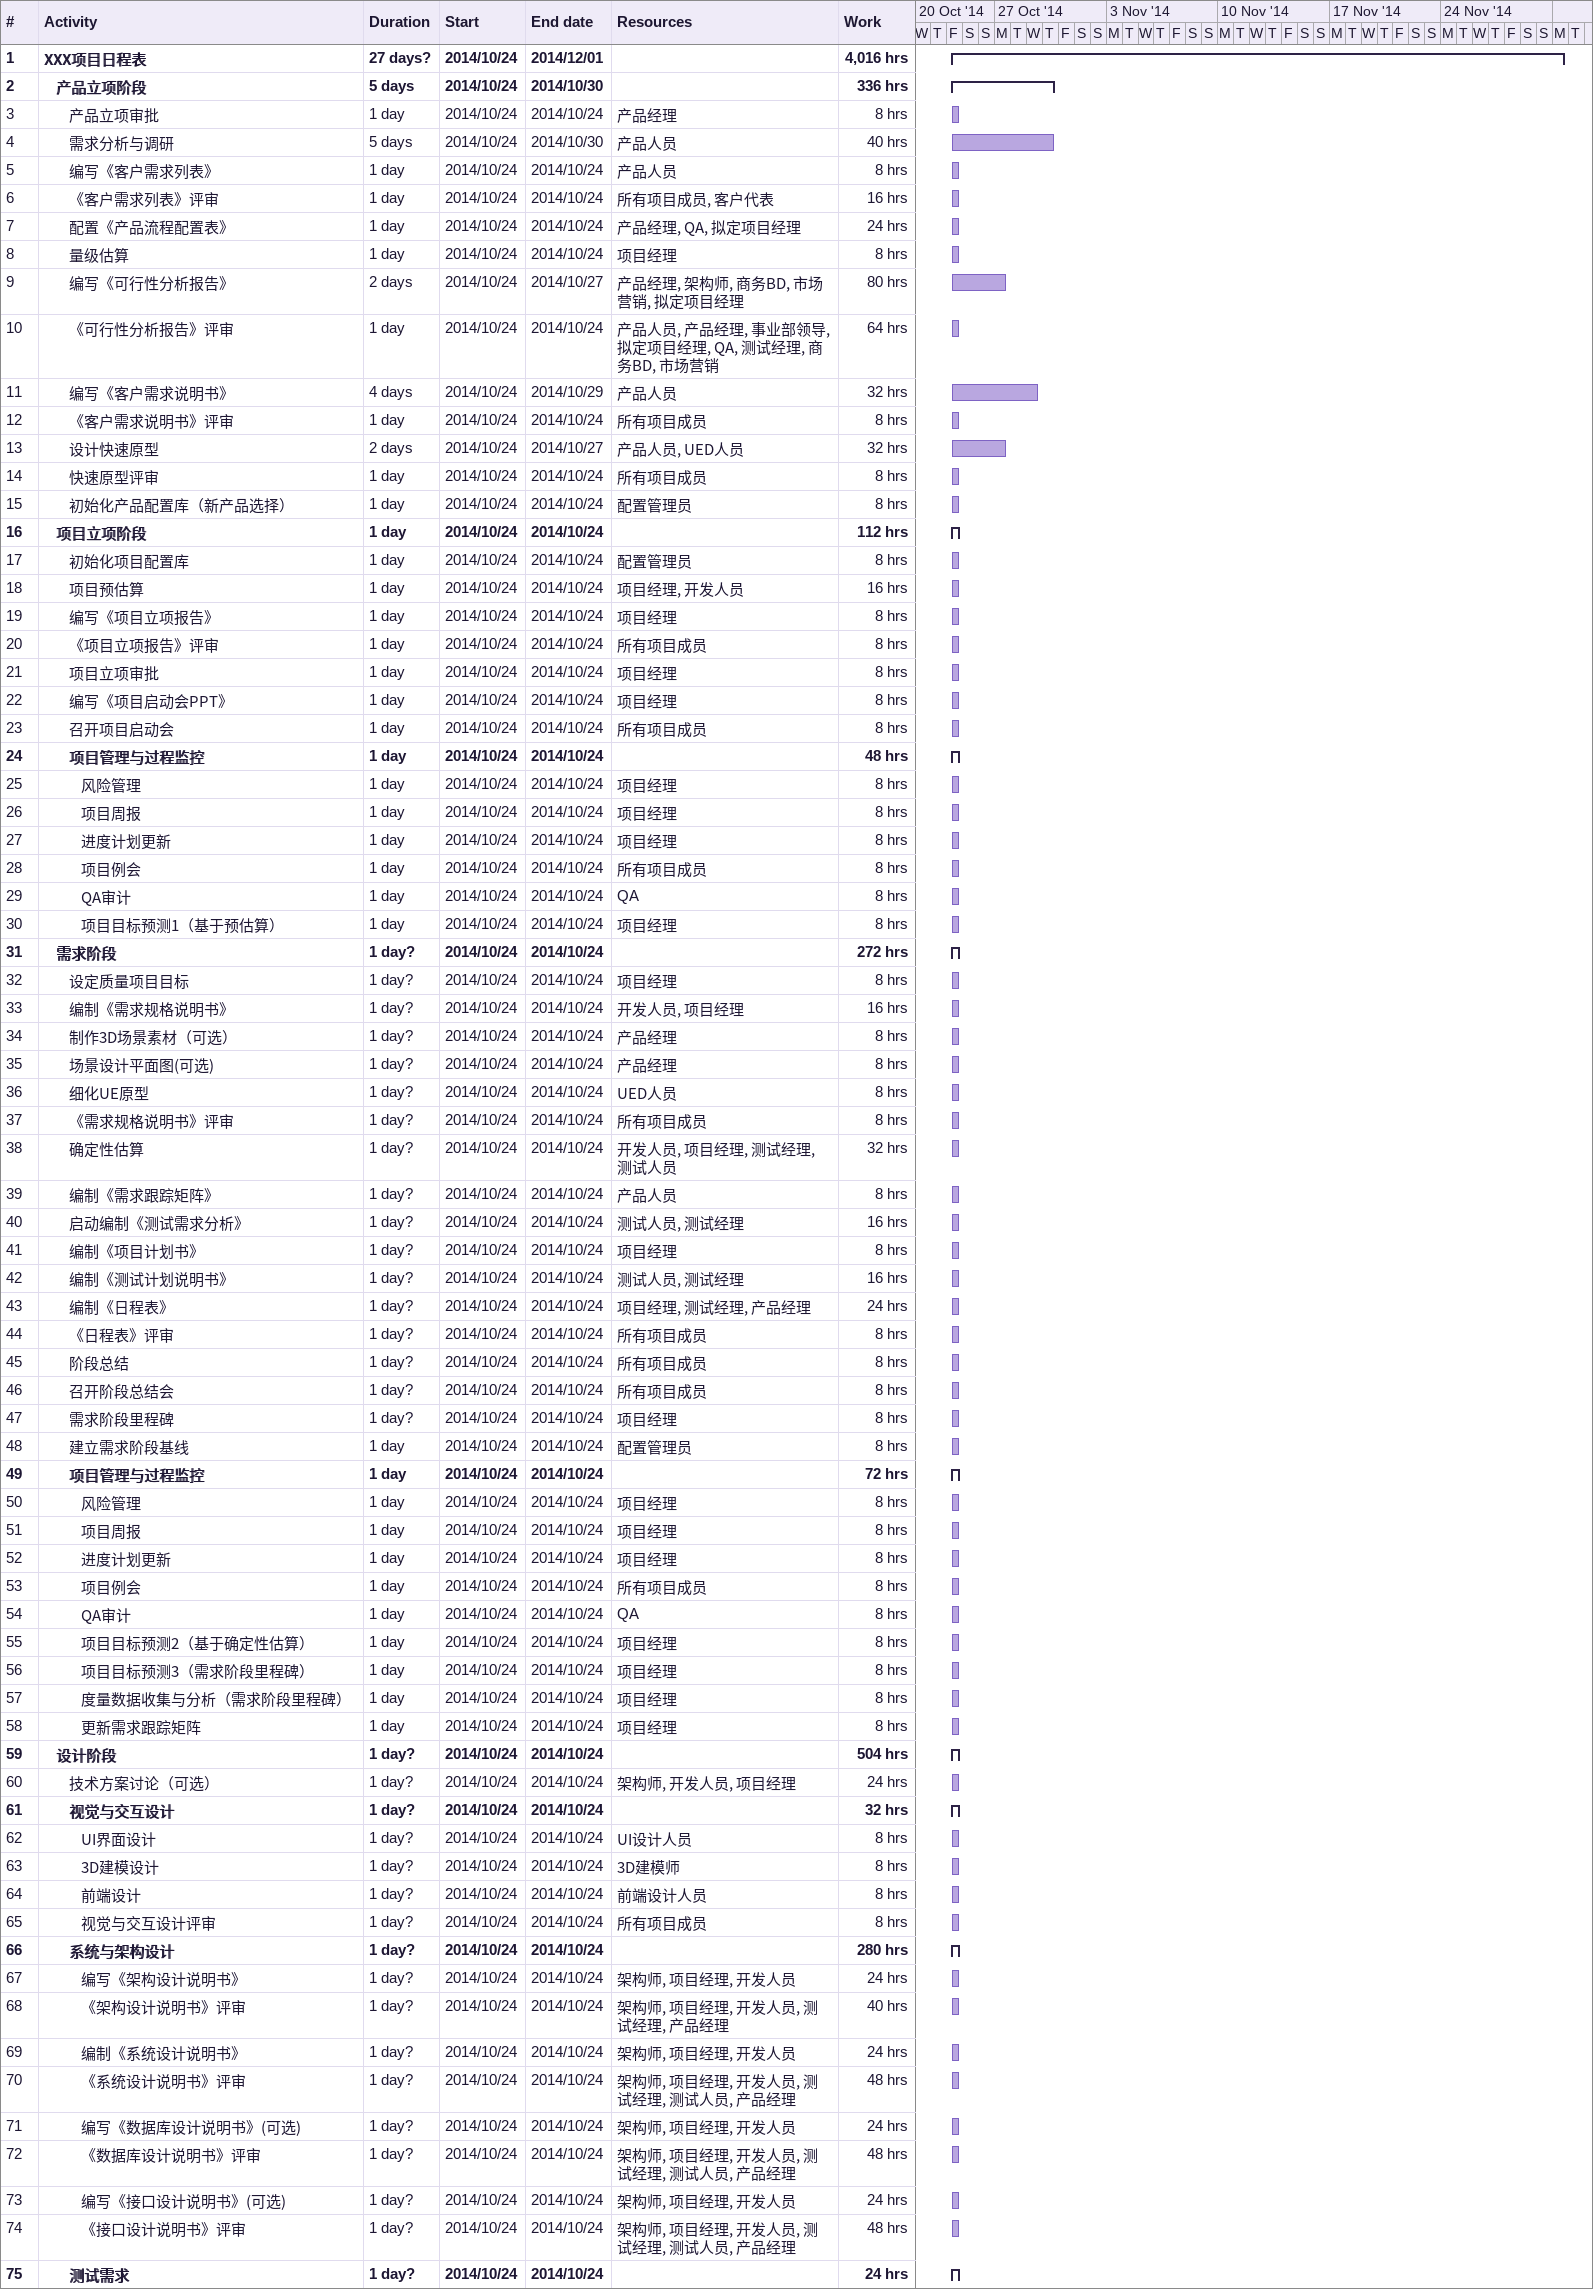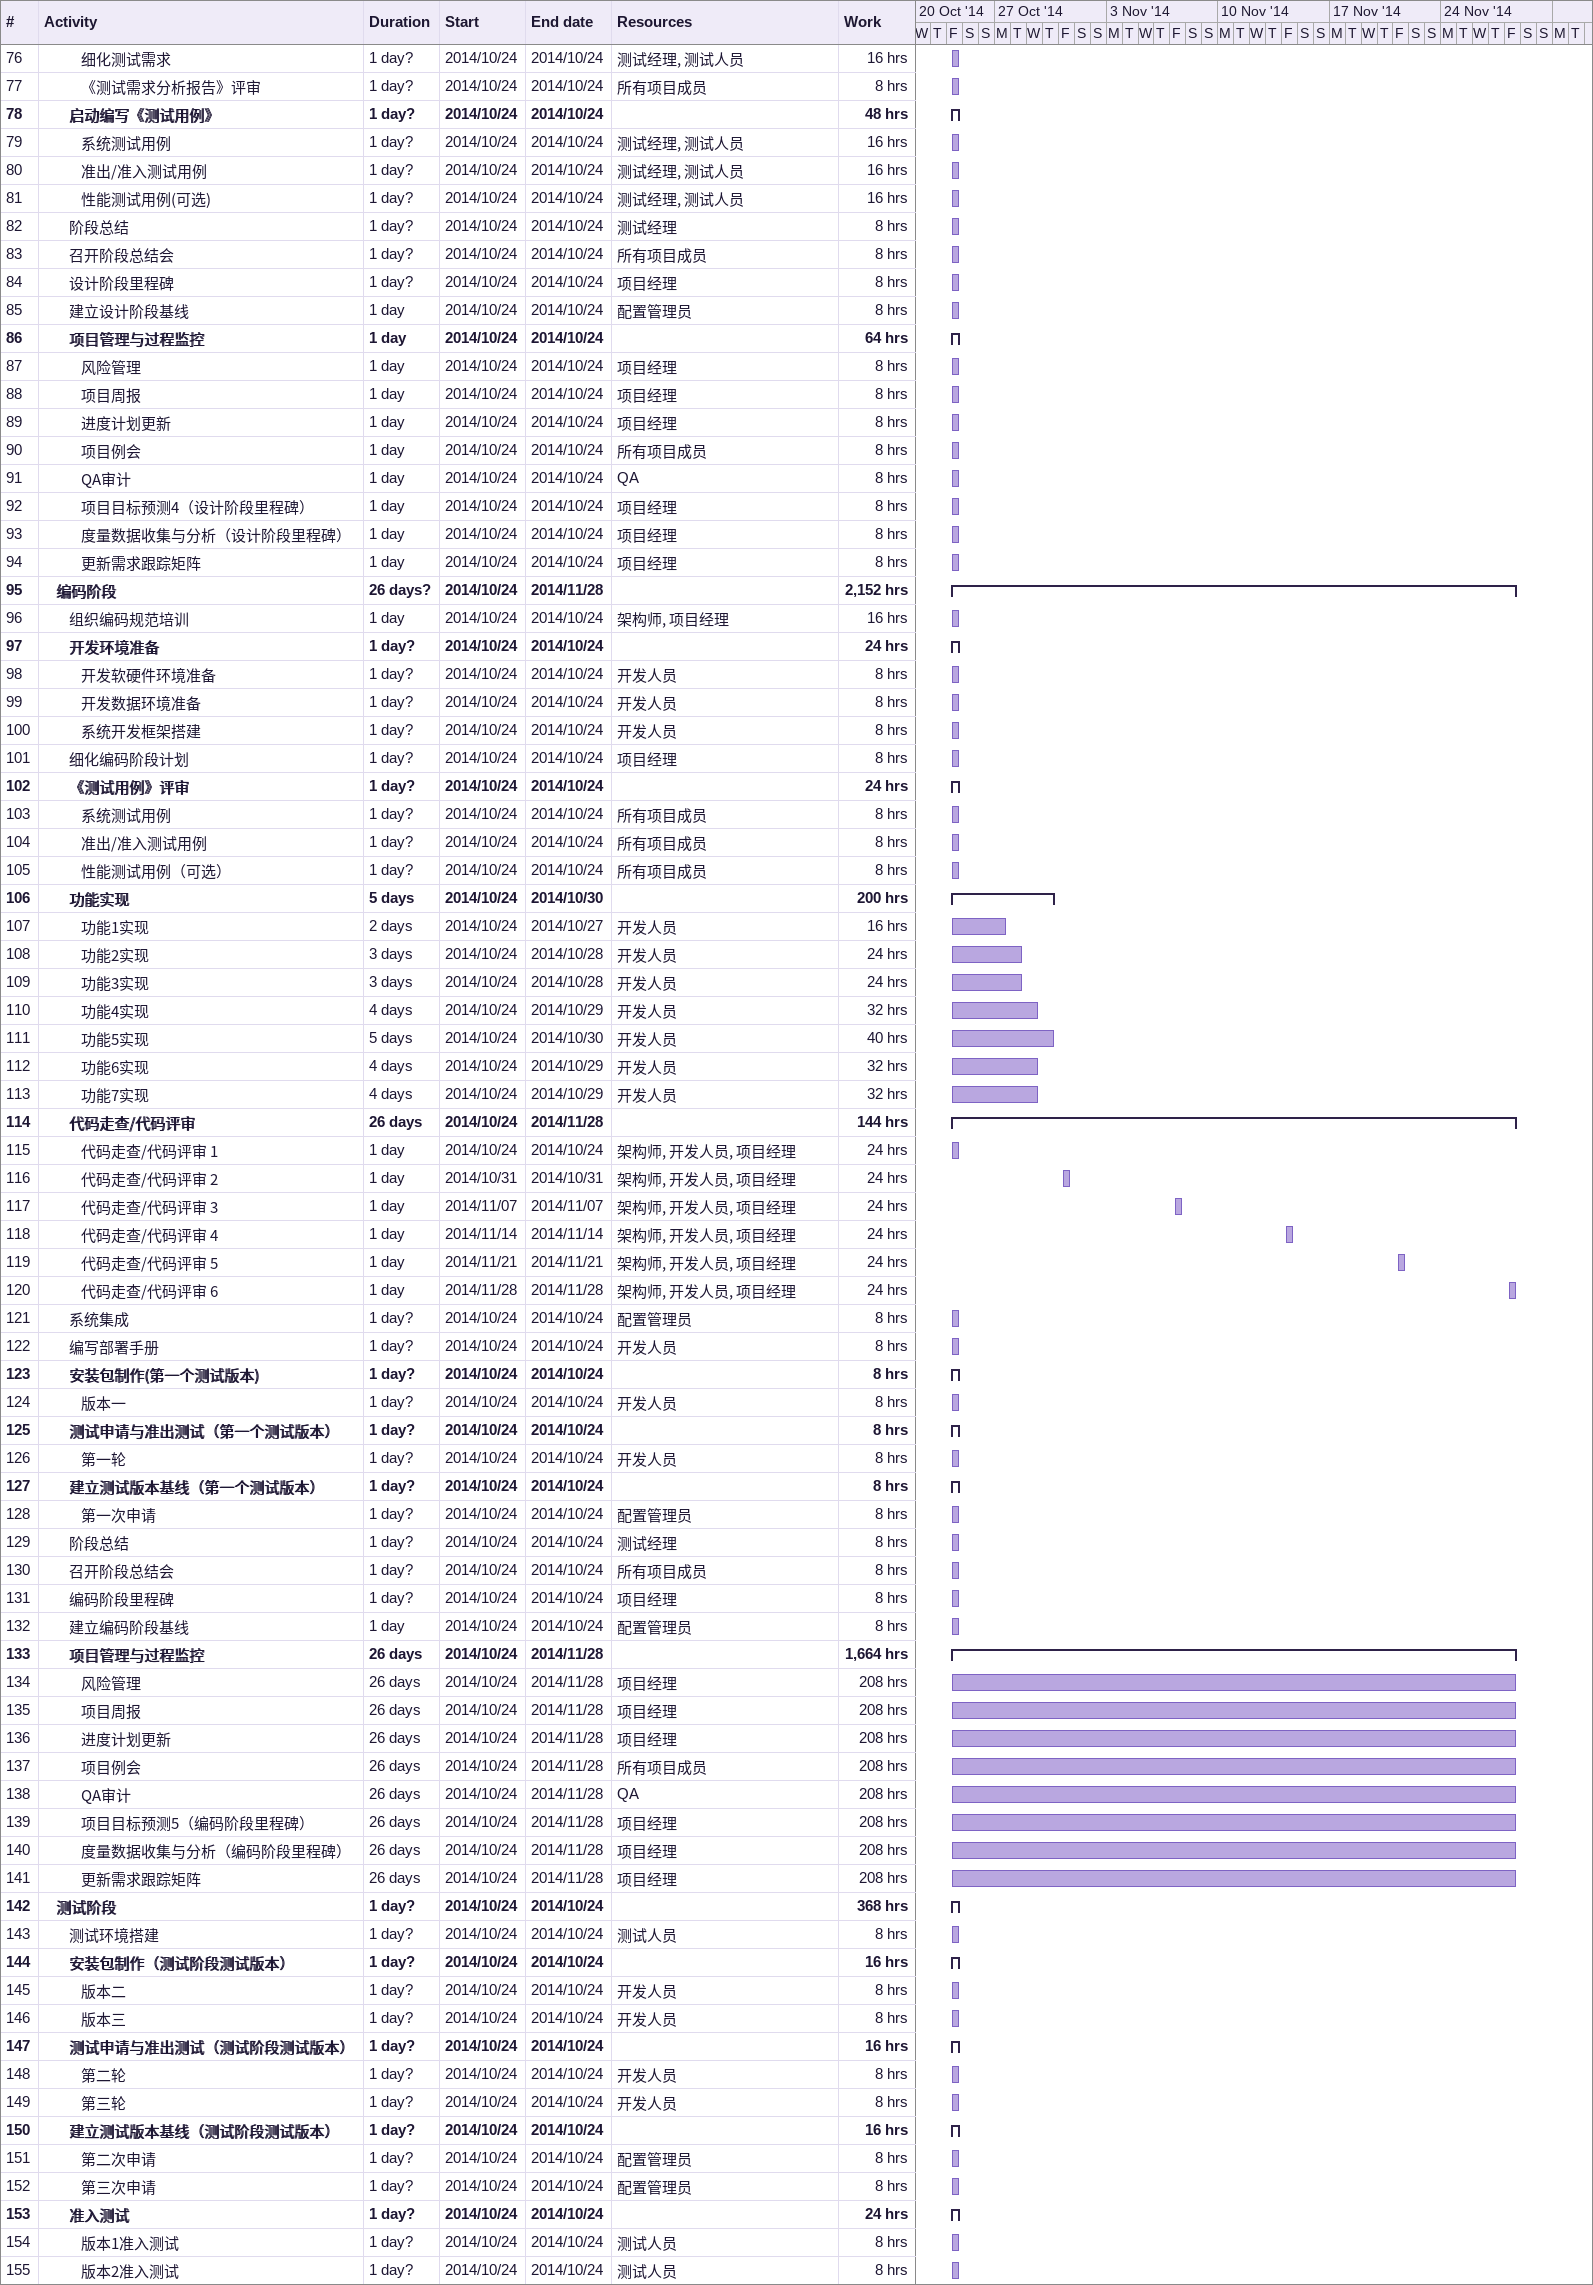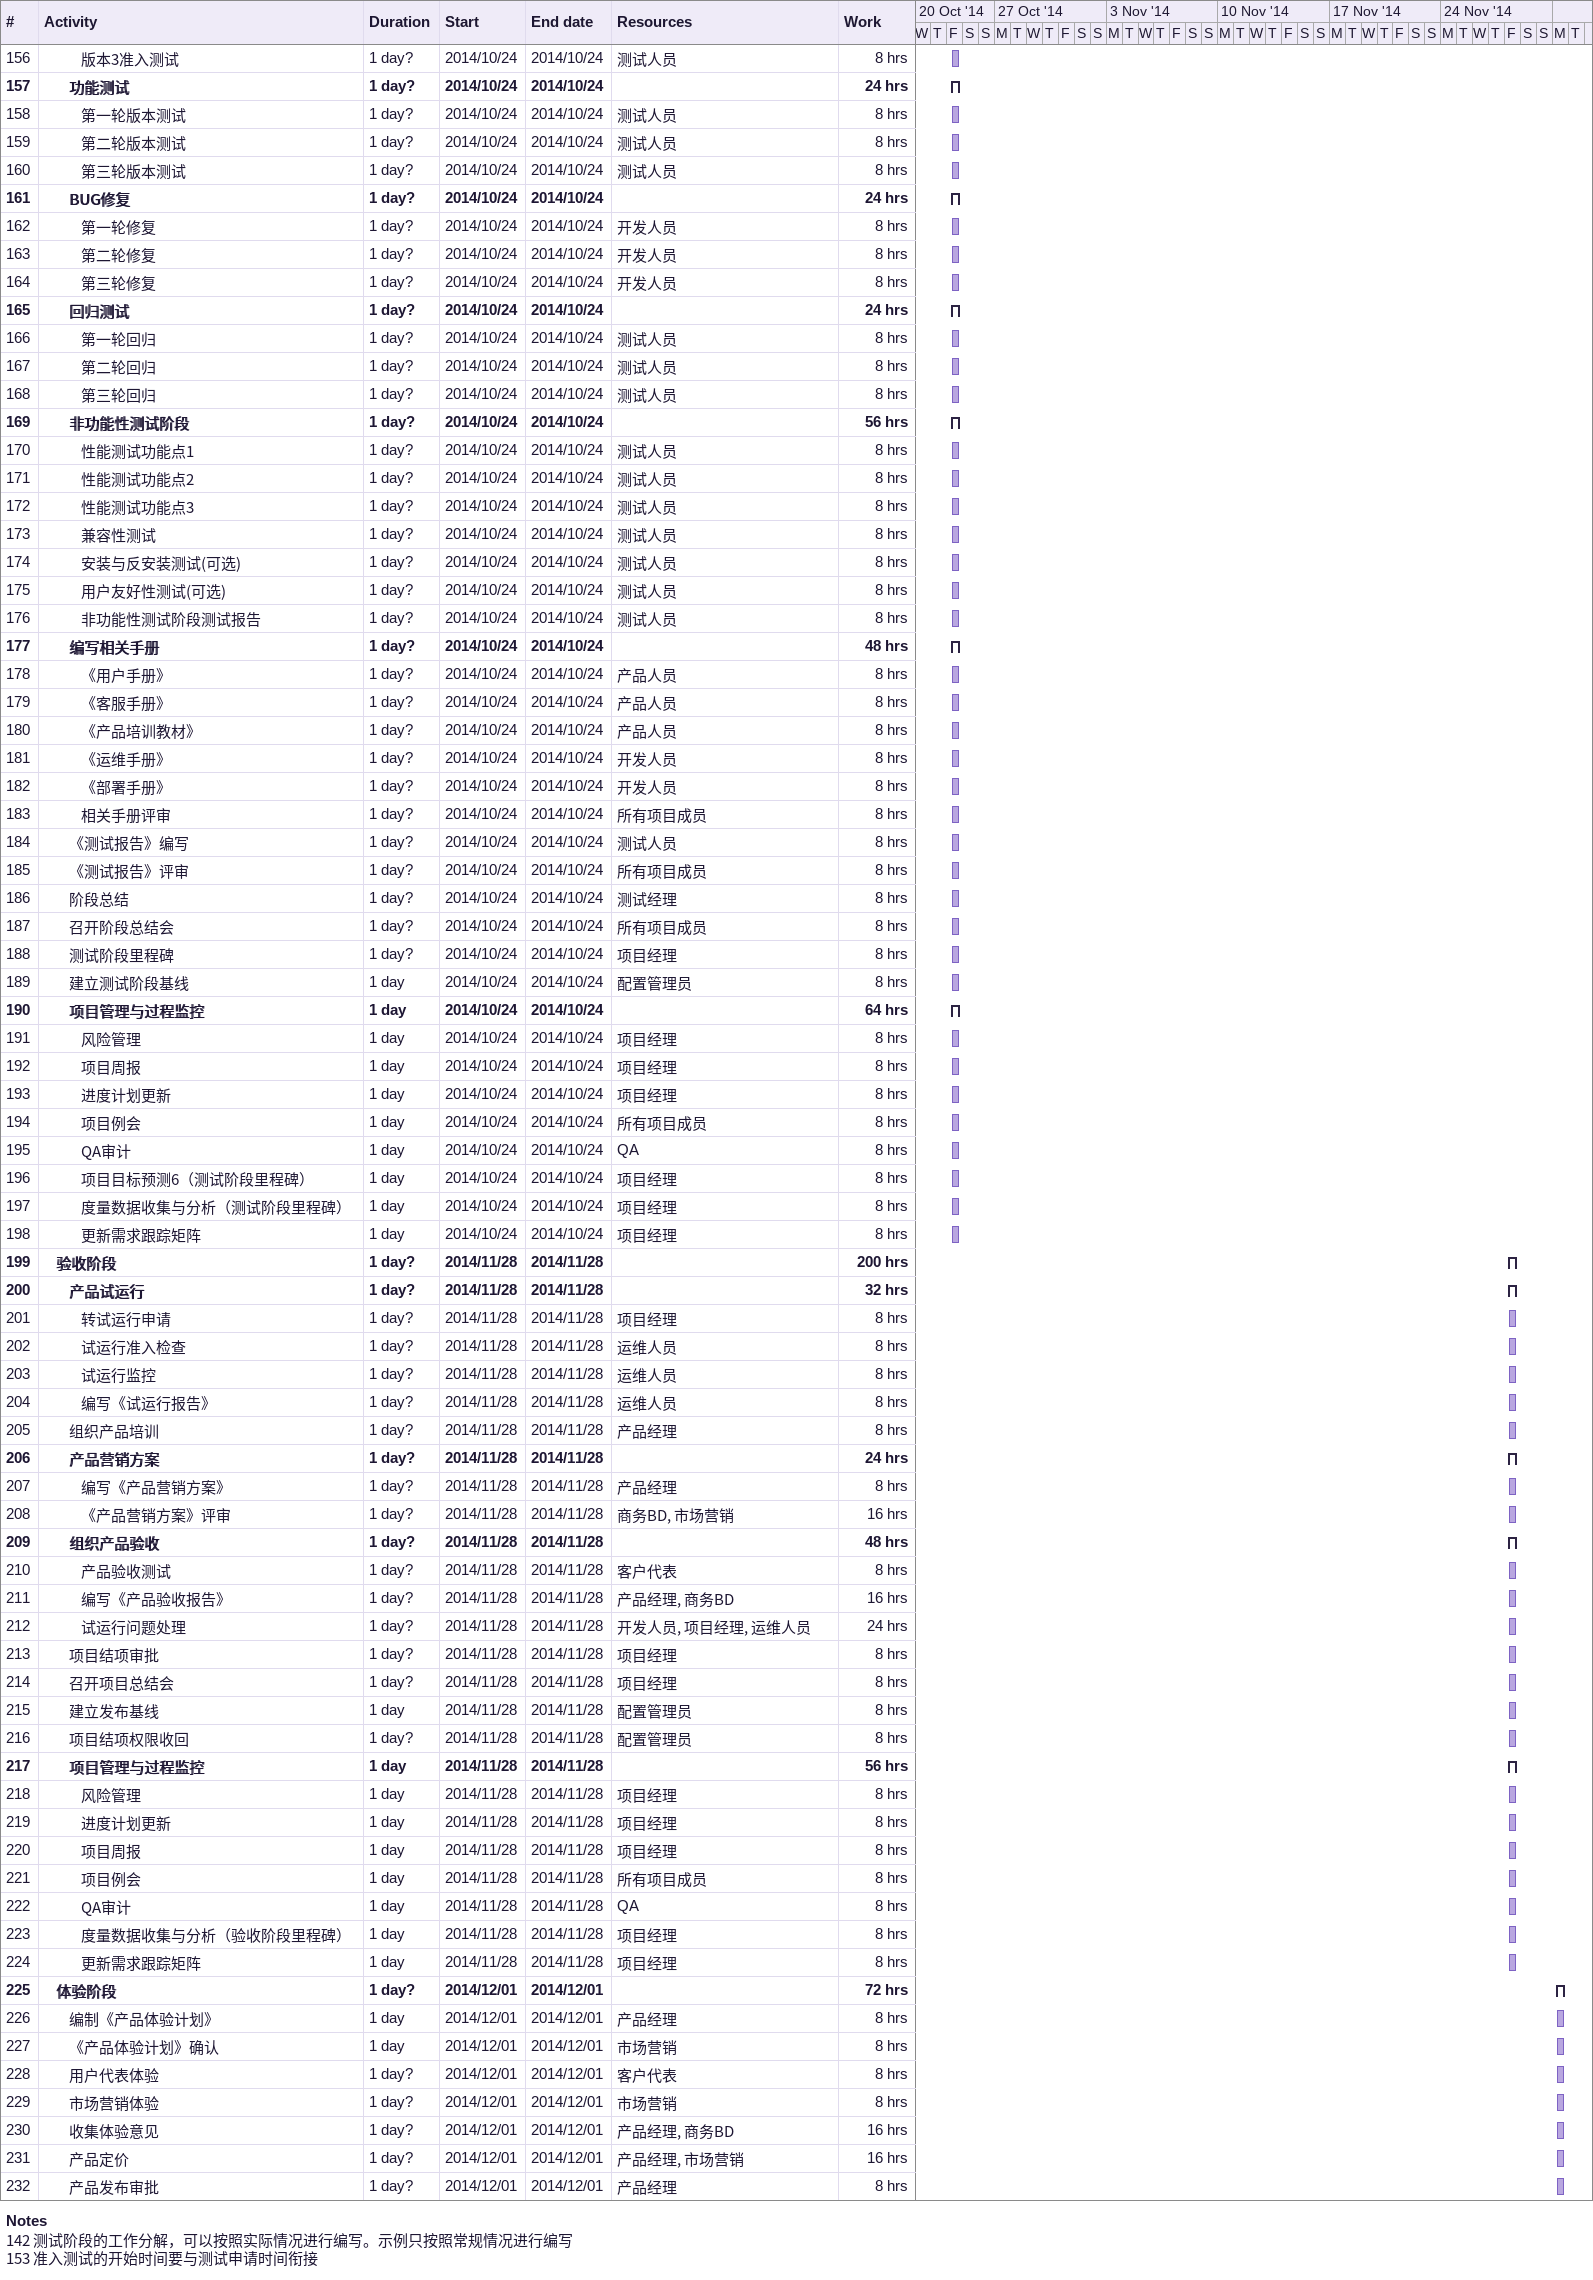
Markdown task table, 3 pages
| ID | Level | Task | Duration | Start | Finish | Resources | Work (h) |
|---|---|---|---|---|---|---|---|
| 1 | 1 | **XXX项目日程表** | 27d? | 2014-10-24 | 2014-12-01 |  | 4016 |
| 2 | 2 | **产品立项阶段** | 5d | 2014-10-24 | 2014-10-30 |  | 336 |
| 3 | 3 | 产品立项审批 | 1d | 2014-10-24 | 2014-10-24 | 产品经理 | 8 |
| 4 | 3 | 需求分析与调研 | 5d | 2014-10-24 | 2014-10-30 | 产品人员 | 40 |
| 5 | 3 | 编写《客户需求列表》 | 1d | 2014-10-24 | 2014-10-24 | 产品人员 | 8 |
| 6 | 3 | 《客户需求列表》评审 | 1d | 2014-10-24 | 2014-10-24 | 所有项目成员, 客户代表 | 16 |
| 7 | 3 | 配置《产品流程配置表》 | 1d | 2014-10-24 | 2014-10-24 | 产品经理, QA, 拟定项目经理 | 24 |
| 8 | 3 | 量级估算 | 1d | 2014-10-24 | 2014-10-24 | 项目经理 | 8 |
| 9 | 3 | 编写《可行性分析报告》 | 2d | 2014-10-24 | 2014-10-27 | 产品经理, 架构师, 商务BD, 市场营销, 拟定项目经理 | 80 |
| 10 | 3 | 《可行性分析报告》评审 | 1d | 2014-10-24 | 2014-10-24 | 产品人员, 产品经理, 事业部领导, 拟定项目经理, QA, 测试经理, 商务BD, 市场营销 | 64 |
| 11 | 3 | 编写《客户需求说明书》 | 4d | 2014-10-24 | 2014-10-29 | 产品人员 | 32 |
| 12 | 3 | 《客户需求说明书》评审 | 1d | 2014-10-24 | 2014-10-24 | 所有项目成员 | 8 |
| 13 | 3 | 设计快速原型 | 2d | 2014-10-24 | 2014-10-27 | 产品人员, UED人员 | 32 |
| 14 | 3 | 快速原型评审 | 1d | 2014-10-24 | 2014-10-24 | 所有项目成员 | 8 |
| 15 | 3 | 初始化产品配置库（新产品选择） | 1d | 2014-10-24 | 2014-10-24 | 配置管理员 | 8 |
| 16 | 2 | **项目立项阶段** | 1d | 2014-10-24 | 2014-10-24 |  | 112 |
| 17 | 3 | 初始化项目配置库 | 1d | 2014-10-24 | 2014-10-24 | 配置管理员 | 8 |
| 18 | 3 | 项目预估算 | 1d | 2014-10-24 | 2014-10-24 | 项目经理, 开发人员 | 16 |
| 19 | 3 | 编写《项目立项报告》 | 1d | 2014-10-24 | 2014-10-24 | 项目经理 | 8 |
| 20 | 3 | 《项目立项报告》评审 | 1d | 2014-10-24 | 2014-10-24 | 所有项目成员 | 8 |
| 21 | 3 | 项目立项审批 | 1d | 2014-10-24 | 2014-10-24 | 项目经理 | 8 |
| 22 | 3 | 编写《项目启动会PPT》 | 1d | 2014-10-24 | 2014-10-24 | 项目经理 | 8 |
| 23 | 3 | 召开项目启动会 | 1d | 2014-10-24 | 2014-10-24 | 所有项目成员 | 8 |
| 24 | 3 | **项目管理与过程监控** | 1d | 2014-10-24 | 2014-10-24 |  | 48 |
| 25 | 4 | 风险管理 | 1d | 2014-10-24 | 2014-10-24 | 项目经理 | 8 |
| 26 | 4 | 项目周报 | 1d | 2014-10-24 | 2014-10-24 | 项目经理 | 8 |
| 27 | 4 | 进度计划更新 | 1d | 2014-10-24 | 2014-10-24 | 项目经理 | 8 |
| 28 | 4 | 项目例会 | 1d | 2014-10-24 | 2014-10-24 | 所有项目成员 | 8 |
| 29 | 4 | QA审计 | 1d | 2014-10-24 | 2014-10-24 | QA | 8 |
| 30 | 4 | 项目目标预测1（基于预估算） | 1d | 2014-10-24 | 2014-10-24 | 项目经理 | 8 |
| 31 | 2 | **需求阶段** | 1d? | 2014-10-24 | 2014-10-24 |  | 272 |
| 32 | 3 | 设定质量项目目标 | 1d? | 2014-10-24 | 2014-10-24 | 项目经理 | 8 |
| 33 | 3 | 编制《需求规格说明书》 | 1d? | 2014-10-24 | 2014-10-24 | 开发人员, 项目经理 | 16 |
| 34 | 3 | 制作3D场景素材（可选） | 1d? | 2014-10-24 | 2014-10-24 | 产品经理 | 8 |
| 35 | 3 | 场景设计平面图(可选) | 1d? | 2014-10-24 | 2014-10-24 | 产品经理 | 8 |
| 36 | 3 | 细化UE原型 | 1d? | 2014-10-24 | 2014-10-24 | UED人员 | 8 |
| 37 | 3 | 《需求规格说明书》评审 | 1d? | 2014-10-24 | 2014-10-24 | 所有项目成员 | 8 |
| 38 | 3 | 确定性估算 | 1d? | 2014-10-24 | 2014-10-24 | 开发人员, 项目经理, 测试经理, 测试人员 | 32 |
| 39 | 3 | 编制《需求跟踪矩阵》 | 1d? | 2014-10-24 | 2014-10-24 | 产品人员 | 8 |
| 40 | 3 | 启动编制《测试需求分析》 | 1d? | 2014-10-24 | 2014-10-24 | 测试人员, 测试经理 | 16 |
| 41 | 3 | 编制《项目计划书》 | 1d? | 2014-10-24 | 2014-10-24 | 项目经理 | 8 |
| 42 | 3 | 编制《测试计划说明书》 | 1d? | 2014-10-24 | 2014-10-24 | 测试人员, 测试经理 | 16 |
| 43 | 3 | 编制《日程表》 | 1d? | 2014-10-24 | 2014-10-24 | 项目经理, 测试经理, 产品经理 | 24 |
| 44 | 3 | 《日程表》评审 | 1d? | 2014-10-24 | 2014-10-24 | 所有项目成员 | 8 |
| 45 | 3 | 阶段总结 | 1d? | 2014-10-24 | 2014-10-24 | 所有项目成员 | 8 |
| 46 | 3 | 召开阶段总结会 | 1d? | 2014-10-24 | 2014-10-24 | 所有项目成员 | 8 |
| 47 | 3 | 需求阶段里程碑 | 1d? | 2014-10-24 | 2014-10-24 | 项目经理 | 8 |
| 48 | 3 | 建立需求阶段基线 | 1d | 2014-10-24 | 2014-10-24 | 配置管理员 | 8 |
| 49 | 3 | **项目管理与过程监控** | 1d | 2014-10-24 | 2014-10-24 |  | 72 |
| 50 | 4 | 风险管理 | 1d | 2014-10-24 | 2014-10-24 | 项目经理 | 8 |
| 51 | 4 | 项目周报 | 1d | 2014-10-24 | 2014-10-24 | 项目经理 | 8 |
| 52 | 4 | 进度计划更新 | 1d | 2014-10-24 | 2014-10-24 | 项目经理 | 8 |
| 53 | 4 | 项目例会 | 1d | 2014-10-24 | 2014-10-24 | 所有项目成员 | 8 |
| 54 | 4 | QA审计 | 1d | 2014-10-24 | 2014-10-24 | QA | 8 |
| 55 | 4 | 项目目标预测2（基于确定性估算） | 1d | 2014-10-24 | 2014-10-24 | 项目经理 | 8 |
| 56 | 4 | 项目目标预测3（需求阶段里程碑） | 1d | 2014-10-24 | 2014-10-24 | 项目经理 | 8 |
| 57 | 4 | 度量数据收集与分析（需求阶段里程碑） | 1d | 2014-10-24 | 2014-10-24 | 项目经理 | 8 |
| 58 | 4 | 更新需求跟踪矩阵 | 1d | 2014-10-24 | 2014-10-24 | 项目经理 | 8 |
| 59 | 2 | **设计阶段** | 1d? | 2014-10-24 | 2014-10-24 |  | 504 |
| 60 | 3 | 技术方案讨论（可选） | 1d? | 2014-10-24 | 2014-10-24 | 架构师, 开发人员, 项目经理 | 24 |
| 61 | 3 | **视觉与交互设计** | 1d? | 2014-10-24 | 2014-10-24 |  | 32 |
| 62 | 4 | UI界面设计 | 1d? | 2014-10-24 | 2014-10-24 | UI设计人员 | 8 |
| 63 | 4 | 3D建模设计 | 1d? | 2014-10-24 | 2014-10-24 | 3D建模师 | 8 |
| 64 | 4 | 前端设计 | 1d? | 2014-10-24 | 2014-10-24 | 前端设计人员 | 8 |
| 65 | 4 | 视觉与交互设计评审 | 1d? | 2014-10-24 | 2014-10-24 | 所有项目成员 | 8 |
| 66 | 3 | **系统与架构设计** | 1d? | 2014-10-24 | 2014-10-24 |  | 280 |
| 67 | 4 | 编写《架构设计说明书》 | 1d? | 2014-10-24 | 2014-10-24 | 架构师, 项目经理, 开发人员 | 24 |
| 68 | 4 | 《架构设计说明书》评审 | 1d? | 2014-10-24 | 2014-10-24 | 架构师, 项目经理, 开发人员, 测试经理, 产品经理 | 40 |
| 69 | 4 | 编制《系统设计说明书》 | 1d? | 2014-10-24 | 2014-10-24 | 架构师, 项目经理, 开发人员 | 24 |
| 70 | 4 | 《系统设计说明书》评审 | 1d? | 2014-10-24 | 2014-10-24 | 架构师, 项目经理, 开发人员, 测试经理, 测试人员, 产品经理 | 48 |
| 71 | 4 | 编写《数据库设计说明书》(可选) | 1d? | 2014-10-24 | 2014-10-24 | 架构师, 项目经理, 开发人员 | 24 |
| 72 | 4 | 《数据库设计说明书》评审 | 1d? | 2014-10-24 | 2014-10-24 | 架构师, 项目经理, 开发人员, 测试经理, 测试人员, 产品经理 | 48 |
| 73 | 4 | 编写《接口设计说明书》(可选) | 1d? | 2014-10-24 | 2014-10-24 | 架构师, 项目经理, 开发人员 | 24 |
| 74 | 4 | 《接口设计说明书》评审 | 1d? | 2014-10-24 | 2014-10-24 | 架构师, 项目经理, 开发人员, 测试经理, 测试人员, 产品经理 | 48 |
| 75 | 3 | **测试需求** | 1d? | 2014-10-24 | 2014-10-24 |  | 24 |
| 76 | 4 | 细化测试需求 | 1d? | 2014-10-24 | 2014-10-24 | 测试经理, 测试人员 | 16 |
| 77 | 4 | 《测试需求分析报告》评审 | 1d? | 2014-10-24 | 2014-10-24 | 所有项目成员 | 8 |
| 78 | 3 | **启动编写《测试用例》** | 1d? | 2014-10-24 | 2014-10-24 |  | 48 |
| 79 | 4 | 系统测试用例 | 1d? | 2014-10-24 | 2014-10-24 | 测试经理, 测试人员 | 16 |
| 80 | 4 | 准出/准入测试用例 | 1d? | 2014-10-24 | 2014-10-24 | 测试经理, 测试人员 | 16 |
| 81 | 4 | 性能测试用例(可选) | 1d? | 2014-10-24 | 2014-10-24 | 测试经理, 测试人员 | 16 |
| 82 | 3 | 阶段总结 | 1d? | 2014-10-24 | 2014-10-24 | 测试经理 | 8 |
| 83 | 3 | 召开阶段总结会 | 1d? | 2014-10-24 | 2014-10-24 | 所有项目成员 | 8 |
| 84 | 3 | 设计阶段里程碑 | 1d? | 2014-10-24 | 2014-10-24 | 项目经理 | 8 |
| 85 | 3 | 建立设计阶段基线 | 1d | 2014-10-24 | 2014-10-24 | 配置管理员 | 8 |
| 86 | 3 | **项目管理与过程监控** | 1d | 2014-10-24 | 2014-10-24 |  | 64 |
| 87 | 4 | 风险管理 | 1d | 2014-10-24 | 2014-10-24 | 项目经理 | 8 |
| 88 | 4 | 项目周报 | 1d | 2014-10-24 | 2014-10-24 | 项目经理 | 8 |
| 89 | 4 | 进度计划更新 | 1d | 2014-10-24 | 2014-10-24 | 项目经理 | 8 |
| 90 | 4 | 项目例会 | 1d | 2014-10-24 | 2014-10-24 | 所有项目成员 | 8 |
| 91 | 4 | QA审计 | 1d | 2014-10-24 | 2014-10-24 | QA | 8 |
| 92 | 4 | 项目目标预测4（设计阶段里程碑） | 1d | 2014-10-24 | 2014-10-24 | 项目经理 | 8 |
| 93 | 4 | 度量数据收集与分析（设计阶段里程碑） | 1d | 2014-10-24 | 2014-10-24 | 项目经理 | 8 |
| 94 | 4 | 更新需求跟踪矩阵 | 1d | 2014-10-24 | 2014-10-24 | 项目经理 | 8 |
| 95 | 2 | **编码阶段** | 26d? | 2014-10-24 | 2014-11-28 |  | 2152 |
| 96 | 3 | 组织编码规范培训 | 1d | 2014-10-24 | 2014-10-24 | 架构师, 项目经理 | 16 |
| 97 | 3 | **开发环境准备** | 1d? | 2014-10-24 | 2014-10-24 |  | 24 |
| 98 | 4 | 开发软硬件环境准备 | 1d? | 2014-10-24 | 2014-10-24 | 开发人员 | 8 |
| 99 | 4 | 开发数据环境准备 | 1d? | 2014-10-24 | 2014-10-24 | 开发人员 | 8 |
| 100 | 4 | 系统开发框架搭建 | 1d? | 2014-10-24 | 2014-10-24 | 开发人员 | 8 |
| 101 | 3 | 细化编码阶段计划 | 1d? | 2014-10-24 | 2014-10-24 | 项目经理 | 8 |
| 102 | 3 | **《测试用例》评审** | 1d? | 2014-10-24 | 2014-10-24 |  | 24 |
| 103 | 4 | 系统测试用例 | 1d? | 2014-10-24 | 2014-10-24 | 所有项目成员 | 8 |
| 104 | 4 | 准出/准入测试用例 | 1d? | 2014-10-24 | 2014-10-24 | 所有项目成员 | 8 |
| 105 | 4 | 性能测试用例（可选） | 1d? | 2014-10-24 | 2014-10-24 | 所有项目成员 | 8 |
| 106 | 3 | **功能实现** | 5d | 2014-10-24 | 2014-10-30 |  | 200 |
| 107 | 4 | 功能1实现 | 2d | 2014-10-24 | 2014-10-27 | 开发人员 | 16 |
| 108 | 4 | 功能2实现 | 3d | 2014-10-24 | 2014-10-28 | 开发人员 | 24 |
| 109 | 4 | 功能3实现 | 3d | 2014-10-24 | 2014-10-28 | 开发人员 | 24 |
| 110 | 4 | 功能4实现 | 4d | 2014-10-24 | 2014-10-29 | 开发人员 | 32 |
| 111 | 4 | 功能5实现 | 5d | 2014-10-24 | 2014-10-30 | 开发人员 | 40 |
| 112 | 4 | 功能6实现 | 4d | 2014-10-24 | 2014-10-29 | 开发人员 | 32 |
| 113 | 4 | 功能7实现 | 4d | 2014-10-24 | 2014-10-29 | 开发人员 | 32 |
| 114 | 3 | **代码走查/代码评审** | 26d | 2014-10-24 | 2014-11-28 |  | 144 |
| 115 | 4 | 代码走查/代码评审 1 | 1d | 2014-10-24 | 2014-10-24 | 架构师, 开发人员, 项目经理 | 24 |
| 116 | 4 | 代码走查/代码评审 2 | 1d | 2014-10-31 | 2014-10-31 | 架构师, 开发人员, 项目经理 | 24 |
| 117 | 4 | 代码走查/代码评审 3 | 1d | 2014-11-07 | 2014-11-07 | 架构师, 开发人员, 项目经理 | 24 |
| 118 | 4 | 代码走查/代码评审 4 | 1d | 2014-11-14 | 2014-11-14 | 架构师, 开发人员, 项目经理 | 24 |
| 119 | 4 | 代码走查/代码评审 5 | 1d | 2014-11-21 | 2014-11-21 | 架构师, 开发人员, 项目经理 | 24 |
| 120 | 4 | 代码走查/代码评审 6 | 1d | 2014-11-28 | 2014-11-28 | 架构师, 开发人员, 项目经理 | 24 |
| 121 | 3 | 系统集成 | 1d? | 2014-10-24 | 2014-10-24 | 配置管理员 | 8 |
| 122 | 3 | 编写部署手册 | 1d? | 2014-10-24 | 2014-10-24 | 开发人员 | 8 |
| 123 | 3 | **安装包制作(第一个测试版本)** | 1d? | 2014-10-24 | 2014-10-24 |  | 8 |
| 124 | 4 | 版本一 | 1d? | 2014-10-24 | 2014-10-24 | 开发人员 | 8 |
| 125 | 3 | **测试申请与准出测试（第一个测试版本）** | 1d? | 2014-10-24 | 2014-10-24 |  | 8 |
| 126 | 4 | 第一轮 | 1d? | 2014-10-24 | 2014-10-24 | 开发人员 | 8 |
| 127 | 3 | **建立测试版本基线（第一个测试版本）** | 1d? | 2014-10-24 | 2014-10-24 |  | 8 |
| 128 | 4 | 第一次申请 | 1d? | 2014-10-24 | 2014-10-24 | 配置管理员 | 8 |
| 129 | 3 | 阶段总结 | 1d? | 2014-10-24 | 2014-10-24 | 测试经理 | 8 |
| 130 | 3 | 召开阶段总结会 | 1d? | 2014-10-24 | 2014-10-24 | 所有项目成员 | 8 |
| 131 | 3 | 编码阶段里程碑 | 1d? | 2014-10-24 | 2014-10-24 | 项目经理 | 8 |
| 132 | 3 | 建立编码阶段基线 | 1d | 2014-10-24 | 2014-10-24 | 配置管理员 | 8 |
| 133 | 3 | **项目管理与过程监控** | 26d | 2014-10-24 | 2014-11-28 |  | 1664 |
| 134 | 4 | 风险管理 | 26d | 2014-10-24 | 2014-11-28 | 项目经理 | 208 |
| 135 | 4 | 项目周报 | 26d | 2014-10-24 | 2014-11-28 | 项目经理 | 208 |
| 136 | 4 | 进度计划更新 | 26d | 2014-10-24 | 2014-11-28 | 项目经理 | 208 |
| 137 | 4 | 项目例会 | 26d | 2014-10-24 | 2014-11-28 | 所有项目成员 | 208 |
| 138 | 4 | QA审计 | 26d | 2014-10-24 | 2014-11-28 | QA | 208 |
| 139 | 4 | 项目目标预测5（编码阶段里程碑） | 26d | 2014-10-24 | 2014-11-28 | 项目经理 | 208 |
| 140 | 4 | 度量数据收集与分析（编码阶段里程碑） | 26d | 2014-10-24 | 2014-11-28 | 项目经理 | 208 |
| 141 | 4 | 更新需求跟踪矩阵 | 26d | 2014-10-24 | 2014-11-28 | 项目经理 | 208 |
| 142 | 2 | **测试阶段** | 1d? | 2014-10-24 | 2014-10-24 |  | 368 |
| 143 | 3 | 测试环境搭建 | 1d? | 2014-10-24 | 2014-10-24 | 测试人员 | 8 |
| 144 | 3 | **安装包制作（测试阶段测试版本）** | 1d? | 2014-10-24 | 2014-10-24 |  | 16 |
| 145 | 4 | 版本二 | 1d? | 2014-10-24 | 2014-10-24 | 开发人员 | 8 |
| 146 | 4 | 版本三 | 1d? | 2014-10-24 | 2014-10-24 | 开发人员 | 8 |
| 147 | 3 | **测试申请与准出测试（测试阶段测试版本）** | 1d? | 2014-10-24 | 2014-10-24 |  | 16 |
| 148 | 4 | 第二轮 | 1d? | 2014-10-24 | 2014-10-24 | 开发人员 | 8 |
| 149 | 4 | 第三轮 | 1d? | 2014-10-24 | 2014-10-24 | 开发人员 | 8 |
| 150 | 3 | **建立测试版本基线（测试阶段测试版本）** | 1d? | 2014-10-24 | 2014-10-24 |  | 16 |
| 151 | 4 | 第二次申请 | 1d? | 2014-10-24 | 2014-10-24 | 配置管理员 | 8 |
| 152 | 4 | 第三次申请 | 1d? | 2014-10-24 | 2014-10-24 | 配置管理员 | 8 |
| 153 | 3 | **准入测试** | 1d? | 2014-10-24 | 2014-10-24 |  | 24 |
| 154 | 4 | 版本1准入测试 | 1d? | 2014-10-24 | 2014-10-24 | 测试人员 | 8 |
| 155 | 4 | 版本2准入测试 | 1d? | 2014-10-24 | 2014-10-24 | 测试人员 | 8 |
| 156 | 4 | 版本3准入测试 | 1d? | 2014-10-24 | 2014-10-24 | 测试人员 | 8 |
| 157 | 3 | **功能测试** | 1d? | 2014-10-24 | 2014-10-24 |  | 24 |
| 158 | 4 | 第一轮版本测试 | 1d? | 2014-10-24 | 2014-10-24 | 测试人员 | 8 |
| 159 | 4 | 第二轮版本测试 | 1d? | 2014-10-24 | 2014-10-24 | 测试人员 | 8 |
| 160 | 4 | 第三轮版本测试 | 1d? | 2014-10-24 | 2014-10-24 | 测试人员 | 8 |
| 161 | 3 | **BUG修复** | 1d? | 2014-10-24 | 2014-10-24 |  | 24 |
| 162 | 4 | 第一轮修复 | 1d? | 2014-10-24 | 2014-10-24 | 开发人员 | 8 |
| 163 | 4 | 第二轮修复 | 1d? | 2014-10-24 | 2014-10-24 | 开发人员 | 8 |
| 164 | 4 | 第三轮修复 | 1d? | 2014-10-24 | 2014-10-24 | 开发人员 | 8 |
| 165 | 3 | **回归测试** | 1d? | 2014-10-24 | 2014-10-24 |  | 24 |
| 166 | 4 | 第一轮回归 | 1d? | 2014-10-24 | 2014-10-24 | 测试人员 | 8 |
| 167 | 4 | 第二轮回归 | 1d? | 2014-10-24 | 2014-10-24 | 测试人员 | 8 |
| 168 | 4 | 第三轮回归 | 1d? | 2014-10-24 | 2014-10-24 | 测试人员 | 8 |
| 169 | 3 | **非功能性测试阶段** | 1d? | 2014-10-24 | 2014-10-24 |  | 56 |
| 170 | 4 | 性能测试功能点1 | 1d? | 2014-10-24 | 2014-10-24 | 测试人员 | 8 |
| 171 | 4 | 性能测试功能点2 | 1d? | 2014-10-24 | 2014-10-24 | 测试人员 | 8 |
| 172 | 4 | 性能测试功能点3 | 1d? | 2014-10-24 | 2014-10-24 | 测试人员 | 8 |
| 173 | 4 | 兼容性测试 | 1d? | 2014-10-24 | 2014-10-24 | 测试人员 | 8 |
| 174 | 4 | 安装与反安装测试(可选) | 1d? | 2014-10-24 | 2014-10-24 | 测试人员 | 8 |
| 175 | 4 | 用户友好性测试(可选) | 1d? | 2014-10-24 | 2014-10-24 | 测试人员 | 8 |
| 176 | 4 | 非功能性测试阶段测试报告 | 1d? | 2014-10-24 | 2014-10-24 | 测试人员 | 8 |
| 177 | 3 | **编写相关手册** | 1d? | 2014-10-24 | 2014-10-24 |  | 48 |
| 178 | 4 | 《用户手册》 | 1d? | 2014-10-24 | 2014-10-24 | 产品人员 | 8 |
| 179 | 4 | 《客服手册》 | 1d? | 2014-10-24 | 2014-10-24 | 产品人员 | 8 |
| 180 | 4 | 《产品培训教材》 | 1d? | 2014-10-24 | 2014-10-24 | 产品人员 | 8 |
| 181 | 4 | 《运维手册》 | 1d? | 2014-10-24 | 2014-10-24 | 开发人员 | 8 |
| 182 | 4 | 《部署手册》 | 1d? | 2014-10-24 | 2014-10-24 | 开发人员 | 8 |
| 183 | 4 | 相关手册评审 | 1d? | 2014-10-24 | 2014-10-24 | 所有项目成员 | 8 |
| 184 | 3 | 《测试报告》编写 | 1d? | 2014-10-24 | 2014-10-24 | 测试人员 | 8 |
| 185 | 3 | 《测试报告》评审 | 1d? | 2014-10-24 | 2014-10-24 | 所有项目成员 | 8 |
| 186 | 3 | 阶段总结 | 1d? | 2014-10-24 | 2014-10-24 | 测试经理 | 8 |
| 187 | 3 | 召开阶段总结会 | 1d? | 2014-10-24 | 2014-10-24 | 所有项目成员 | 8 |
| 188 | 3 | 测试阶段里程碑 | 1d? | 2014-10-24 | 2014-10-24 | 项目经理 | 8 |
| 189 | 3 | 建立测试阶段基线 | 1d | 2014-10-24 | 2014-10-24 | 配置管理员 | 8 |
| 190 | 3 | **项目管理与过程监控** | 1d | 2014-10-24 | 2014-10-24 |  | 64 |
| 191 | 4 | 风险管理 | 1d | 2014-10-24 | 2014-10-24 | 项目经理 | 8 |
| 192 | 4 | 项目周报 | 1d | 2014-10-24 | 2014-10-24 | 项目经理 | 8 |
| 193 | 4 | 进度计划更新 | 1d | 2014-10-24 | 2014-10-24 | 项目经理 | 8 |
| 194 | 4 | 项目例会 | 1d | 2014-10-24 | 2014-10-24 | 所有项目成员 | 8 |
| 195 | 4 | QA审计 | 1d | 2014-10-24 | 2014-10-24 | QA | 8 |
| 196 | 4 | 项目目标预测6（测试阶段里程碑） | 1d | 2014-10-24 | 2014-10-24 | 项目经理 | 8 |
| 197 | 4 | 度量数据收集与分析（测试阶段里程碑） | 1d | 2014-10-24 | 2014-10-24 | 项目经理 | 8 |
| 198 | 4 | 更新需求跟踪矩阵 | 1d | 2014-10-24 | 2014-10-24 | 项目经理 | 8 |
| 199 | 2 | **验收阶段** | 1d? | 2014-11-28 | 2014-11-28 |  | 200 |
| 200 | 3 | **产品试运行** | 1d? | 2014-11-28 | 2014-11-28 |  | 32 |
| 201 | 4 | 转试运行申请 | 1d? | 2014-11-28 | 2014-11-28 | 项目经理 | 8 |
| 202 | 4 | 试运行准入检查 | 1d? | 2014-11-28 | 2014-11-28 | 运维人员 | 8 |
| 203 | 4 | 试运行监控 | 1d? | 2014-11-28 | 2014-11-28 | 运维人员 | 8 |
| 204 | 4 | 编写《试运行报告》 | 1d? | 2014-11-28 | 2014-11-28 | 运维人员 | 8 |
| 205 | 3 | 组织产品培训 | 1d? | 2014-11-28 | 2014-11-28 | 产品经理 | 8 |
| 206 | 3 | **产品营销方案** | 1d? | 2014-11-28 | 2014-11-28 |  | 24 |
| 207 | 4 | 编写《产品营销方案》 | 1d? | 2014-11-28 | 2014-11-28 | 产品经理 | 8 |
| 208 | 4 | 《产品营销方案》评审 | 1d? | 2014-11-28 | 2014-11-28 | 商务BD, 市场营销 | 16 |
| 209 | 3 | **组织产品验收** | 1d? | 2014-11-28 | 2014-11-28 |  | 48 |
| 210 | 4 | 产品验收测试 | 1d? | 2014-11-28 | 2014-11-28 | 客户代表 | 8 |
| 211 | 4 | 编写《产品验收报告》 | 1d? | 2014-11-28 | 2014-11-28 | 产品经理, 商务BD | 16 |
| 212 | 4 | 试运行问题处理 | 1d? | 2014-11-28 | 2014-11-28 | 开发人员, 项目经理, 运维人员 | 24 |
| 213 | 3 | 项目结项审批 | 1d? | 2014-11-28 | 2014-11-28 | 项目经理 | 8 |
| 214 | 3 | 召开项目总结会 | 1d? | 2014-11-28 | 2014-11-28 | 项目经理 | 8 |
| 215 | 3 | 建立发布基线 | 1d | 2014-11-28 | 2014-11-28 | 配置管理员 | 8 |
| 216 | 3 | 项目结项权限收回 | 1d? | 2014-11-28 | 2014-11-28 | 配置管理员 | 8 |
| 217 | 3 | **项目管理与过程监控** | 1d | 2014-11-28 | 2014-11-28 |  | 56 |
| 218 | 4 | 风险管理 | 1d | 2014-11-28 | 2014-11-28 | 项目经理 | 8 |
| 219 | 4 | 进度计划更新 | 1d | 2014-11-28 | 2014-11-28 | 项目经理 | 8 |
| 220 | 4 | 项目周报 | 1d | 2014-11-28 | 2014-11-28 | 项目经理 | 8 |
| 221 | 4 | 项目例会 | 1d | 2014-11-28 | 2014-11-28 | 所有项目成员 | 8 |
| 222 | 4 | QA审计 | 1d | 2014-11-28 | 2014-11-28 | QA | 8 |
| 223 | 4 | 度量数据收集与分析（验收阶段里程碑） | 1d | 2014-11-28 | 2014-11-28 | 项目经理 | 8 |
| 224 | 4 | 更新需求跟踪矩阵 | 1d | 2014-11-28 | 2014-11-28 | 项目经理 | 8 |
| 225 | 2 | **体验阶段** | 1d? | 2014-12-01 | 2014-12-01 |  | 72 |
| 226 | 3 | 编制《产品体验计划》 | 1d | 2014-12-01 | 2014-12-01 | 产品经理 | 8 |
| 227 | 3 | 《产品体验计划》确认 | 1d | 2014-12-01 | 2014-12-01 | 市场营销 | 8 |
| 228 | 3 | 用户代表体验 | 1d? | 2014-12-01 | 2014-12-01 | 客户代表 | 8 |
| 229 | 3 | 市场营销体验 | 1d? | 2014-12-01 | 2014-12-01 | 市场营销 | 8 |
| 230 | 3 | 收集体验意见 | 1d? | 2014-12-01 | 2014-12-01 | 产品经理, 商务BD | 16 |
| 231 | 3 | 产品定价 | 1d? | 2014-12-01 | 2014-12-01 | 产品经理, 市场营销 | 16 |
| 232 | 3 | 产品发布审批 | 1d? | 2014-12-01 | 2014-12-01 | 产品经理 | 8 |

Notes
- 142: 测试阶段的工作分解，可以按照实际情况进行编写。示例只按照常规情况进行编写
- 153: 准入测试的开始时间要与测试申请时间衔接
